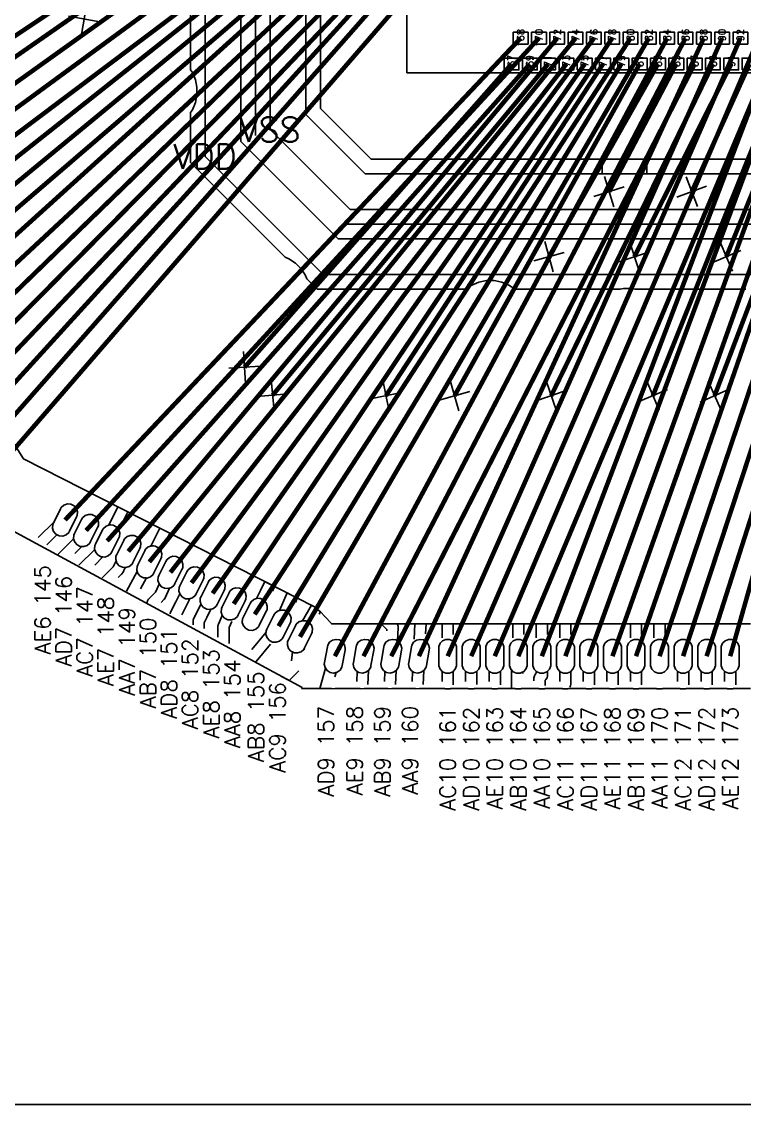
# Model space of a CAD drawing. Extents: x -8.5 to 8.5, y -8.5 to 8.5.
# Drawn here: x -5.619 to -2.394, y -8.5 to -3.672 of the extents above; entities that cross this region are included whole.
import ezdxf
from ezdxf.enums import TextEntityAlignment as Align

# ---------------------------------------------------------------- set-up
doc = ezdxf.new("R2010")
doc.units = 0
doc.header["$MEASUREMENT"] = 0
doc.linetypes.add('DASHED', pattern=[0.03, 0.015, -0.015])
for name, color, linetype in [('COPPER', 40, 'CONTINUOUS'), ('DIE_1', 5, 'CONTINUOUS'), ('DIE_PAD_1', 7, 'CONTINUOUS'), ('DIE_PAD_TEXT_1', 5, 'CONTINUOUS'), ('DIE_TEXT_1', 5, 'CONTINUOUS'), ('FINGER_PAD_1', 7, 'CONTINUOUS'), ('FINGER_TEXT_1', 4, 'CONTINUOUS'), ('RING_1', 3, 'CONTINUOUS'), ('RING_2', 1, 'CONTINUOUS'), ('RING_TEXT', 2, 'CONTINUOUS'), ('TOPSOLDERMASK', 4, 'CONTINUOUS'), ('WIRE_TIER_1', 3, 'CONTINUOUS'), ('WIRE_TIER_2', 1, 'CONTINUOUS'), ('WIRE_TIER_3', 6, 'CONTINUOUS')]:
    doc.layers.add(name, color=color, linetype=linetype)
doc.styles.add('FONT0', font='romans', dxfattribs={"height": 1})

# ---------------------------------------------------------------- blocks, each defined once
blk = doc.blocks.new('FINGER-100X250OBR_1')
at = {"layer": 'FINGER_PAD_1', "flags": 128}
blk.add_lwpolyline([(0.00795, 0.07499), (-0.00795, 0.07499), (-0.02265, 0.0689), (-0.0339, 0.05765), (-0.03999, 0.04295), (-0.04, 0.035), (-0.04, -0.035), (-0.03999, -0.04295), (-0.0339, -0.05765), (-0.02265, -0.0689), (-0.00795, -0.07499), (0.00795, -0.07499), (0.02265, -0.0689), (0.0339, -0.05765), (0.03999, -0.04295), (0.04, -0.035), (0.04, 0.035), (0.03999, 0.04295), (0.0339, 0.05765), (0.02265, 0.0689)], close=True, dxfattribs=at)
blk = doc.blocks.new('WIRE_TIER_1')
at = {"layer": 'WIRE_TIER_1', "flags": 128}
for points in [[(0.04999, 0.04999), (-0.04999, -0.04998)], [(-0.04998, 0.04999), (0.04997, -0.04999)]]:
    blk.add_lwpolyline(points, dxfattribs=at)

msp = doc.modelspace()

# ---------------------------------------------------------------- linework, layer by layer
at = {"layer": 'COPPER', "linetype": 'DASHED', "ltscale": 2, "flags": 128}
for points in [[(-2.82892, -4.285), (-3.0289, -4.285), (-3.0289, -4.35), (-2.82892, -4.35)], [(-5.18927, -5.83535), (-5.22983, -5.9169), (-5.22669, -5.91585), (-5.21083, -5.91695), (-5.19658, -5.92403), (-5.18613, -5.93602), (-5.18507, -5.93916), (-5.14471, -5.85799)], [(-5.47363, -5.90166), (-5.56524, -5.99326), (-5.51937, -6.01807), (-5.46126, -5.95995), (-5.46573, -5.95773), (-5.47618, -5.94574), (-5.48125, -5.93066), (-5.48015, -5.9148), (-5.47662, -5.90767)], [(-5.00192, -5.93053), (-5.04166, -6.0104), (-5.03855, -6.00935), (-5.02269, -6.01045), (-5.00844, -6.01753), (-4.99799, -6.02952), (-4.99692, -6.03269), (-4.95736, -5.95317)], [(-5.38705, -5.97781), (-5.45963, -6.0504), (-5.41378, -6.07521), (-5.35059, -6.01203), (-5.35741, -6.01156), (-5.37166, -6.00448), (-5.38211, -5.99249)], [(-5.29281, -6.02502), (-5.36785, -6.10007), (-5.322, -6.12488), (-5.25593, -6.05882), (-5.26333, -6.05831), (-5.27758, -6.05123), (-5.28803, -6.03924)], [(-5.1973, -6.07605), (-5.21083, -6.10311), (-5.26399, -6.15626), (-5.21813, -6.18108), (-5.1727, -6.13564), (-5.17259, -6.13554), (-5.17094, -6.13372), (-5.16948, -6.13175), (-5.16822, -6.12965), (-5.16793, -6.12903), (-5.1679, -6.12904), (-5.15636, -6.10595), (-5.16926, -6.10506), (-5.18351, -6.09798), (-5.19396, -6.08599)], [(-5.10305, -6.12336), (-5.15389, -6.21584), (-5.10994, -6.23963), (-5.06216, -6.15271), (-5.07519, -6.15181), (-5.08944, -6.14473), (-5.09989, -6.13274)], [(-5.00563, -6.1797), (-5.0222, -6.21646), (-5.05151, -6.24578), (-5.05162, -6.24588), (-5.05327, -6.2477), (-5.05473, -6.24967), (-5.05599, -6.25177), (-5.05704, -6.25399), (-5.05787, -6.2563), (-5.05846, -6.25868), (-5.05882, -6.2611), (-5.05894, -6.26355), (-5.05895, -6.26355), (-5.05895, -6.26722), (-5.00895, -6.29427), (-5.00895, -6.27388), (-4.98363, -6.24857), (-4.98198, -6.24675), (-4.98052, -6.24478), (-4.97926, -6.24268), (-4.97854, -6.24115), (-4.97851, -6.24116), (-4.95883, -6.1975), (-4.96525, -6.19966), (-4.98111, -6.19856), (-4.99536, -6.19148)], [(-4.53365, -6.16843), (-4.55322, -6.20778), (-4.5532, -6.20779), (-4.55322, -6.20778), (-4.57131, -6.24416), (-4.56818, -6.24311), (-4.55232, -6.24421), (-4.53807, -6.25129), (-4.52762, -6.26328), (-4.52656, -6.26642), (-4.50847, -6.23003), (-4.50849, -6.23002), (-4.50848, -6.23), (-4.50846, -6.23001), (-4.4891, -6.19106)], [(-4.9128, -6.2231), (-4.93089, -6.25949), (-4.93087, -6.2595), (-4.93088, -6.25951), (-4.9309, -6.2595), (-4.95382, -6.3056), (-4.9538, -6.30561), (-4.95454, -6.30717), (-4.95537, -6.30948), (-4.95596, -6.31186), (-4.95632, -6.31428), (-4.95644, -6.31673), (-4.95645, -6.31673), (-4.95645, -6.32268), (-4.90645, -6.34974), (-4.90645, -6.32258), (-4.88614, -6.28175), (-4.88617, -6.28174), (-4.88616, -6.28173), (-4.88614, -6.28174), (-4.86805, -6.24536), (-4.87118, -6.24641), (-4.88704, -6.24531), (-4.90129, -6.23823), (-4.91174, -6.22624)], [(-4.43324, -6.21944), (-4.46862, -6.29794), (-4.4622, -6.29578), (-4.44634, -6.29688), (-4.43209, -6.30396), (-4.42182, -6.31575), (-4.38862, -6.24211)], [(-4.81873, -6.26986), (-4.83682, -6.30625), (-4.8368, -6.30626), (-4.83681, -6.30627), (-4.83683, -6.30626), (-4.8513, -6.33537), (-4.85128, -6.33538), (-4.85202, -6.33694), (-4.85285, -6.33925), (-4.85344, -6.34163), (-4.8538, -6.34405), (-4.85392, -6.3465), (-4.85393, -6.3465), (-4.85393, -6.37816), (-4.80393, -6.40521), (-4.80393, -6.35235), (-4.79207, -6.32851), (-4.7921, -6.3285), (-4.79209, -6.32849), (-4.79207, -6.3285), (-4.77398, -6.29212), (-4.77711, -6.29317), (-4.79297, -6.29207), (-4.80722, -6.28499), (-4.81767, -6.273)], [(-4.32548, -6.27419), (-4.36487, -6.34345), (-4.35063, -6.34444), (-4.33638, -6.35152), (-4.32593, -6.36351), (-4.32327, -6.37142), (-4.28474, -6.30368), (-4.29707, -6.29417), (-4.30835, -6.28289)], [(-4.72345, -6.31991), (-4.74057, -6.35841), (-4.74055, -6.35842), (-4.74082, -6.359), (-4.74165, -6.36131), (-4.74224, -6.36369), (-4.7426, -6.36611), (-4.74272, -6.36856), (-4.74272, -6.43833), (-4.69274, -6.46538), (-4.69274, -6.37386), (-4.67671, -6.33779), (-4.68303, -6.33992), (-4.69889, -6.33882), (-4.71314, -6.33174)], [(-3.95604, -6.35674), (-3.97194, -6.35708), (-4.01385, -6.35708), (-3.98898, -6.38195), (-3.99161, -6.43798), (-3.97991, -6.42978), (-3.96438, -6.42634), (-3.94872, -6.4291), (-3.94137, -6.43378), (-3.93853, -6.37327), (-3.93855, -6.37327), (-3.93849, -6.3721), (-3.93862, -6.36965), (-3.93898, -6.36723), (-3.93957, -6.36485), (-3.9404, -6.36254), (-3.94145, -6.36032), (-3.94271, -6.35822), (-3.94355, -6.35708), (-3.95409, -6.35708)], [(-3.8326, -6.35675), (-3.84842, -6.35709), (-3.86437, -6.35709), (-3.86816, -6.43798), (-3.85647, -6.42979), (-3.84094, -6.42635), (-3.82528, -6.42911), (-3.81792, -6.4338), (-3.81432, -6.35709), (-3.83065, -6.35709)], [(-3.70591, -6.3566), (-3.72953, -6.3566), (-3.73204, -6.3571), (-3.74271, -6.3571), (-3.74272, -6.43504), (-3.74037, -6.43269), (-3.72567, -6.4266), (-3.70977, -6.4266), (-3.69507, -6.43269), (-3.69272, -6.43504), (-3.69273, -6.3571), (-3.70339, -6.3571)], [(-3.39076, -6.35662), (-3.41438, -6.35662), (-3.4169, -6.35712), (-3.42757, -6.35712), (-3.42757, -6.43506), (-3.42522, -6.43271), (-3.41052, -6.42662), (-3.39462, -6.42662), (-3.37992, -6.43271), (-3.37757, -6.43506), (-3.37757, -6.35712), (-3.38823, -6.35712)], [(-3.28571, -6.35662), (-3.30933, -6.35662), (-3.31188, -6.35713), (-3.32251, -6.35713), (-3.32251, -6.43505), (-3.32017, -6.43271), (-3.30547, -6.42662), (-3.28957, -6.42662), (-3.27487, -6.43271), (-3.27253, -6.43505), (-3.27253, -6.35713), (-3.28315, -6.35713)], [(-3.18066, -6.35663), (-3.20428, -6.35663), (-3.20682, -6.35713), (-3.21746, -6.35713), (-3.21747, -6.43507), (-3.21512, -6.43272), (-3.20042, -6.42663), (-3.18452, -6.42663), (-3.16982, -6.43272), (-3.16747, -6.43507), (-3.16748, -6.35714), (-3.17811, -6.35714)], [(-2.86551, -6.35665), (-2.88913, -6.35665), (-2.89167, -6.35716), (-2.90232, -6.35716), (-2.90232, -6.43509), (-2.89997, -6.43274), (-2.88527, -6.42665), (-2.86937, -6.42665), (-2.85467, -6.43274), (-2.85232, -6.43509), (-2.85232, -6.35716), (-2.86296, -6.35716)], [(-2.76046, -6.35666), (-2.78408, -6.35666), (-2.78661, -6.35716), (-2.79727, -6.35716), (-2.79727, -6.4351), (-2.79492, -6.43275), (-2.78022, -6.42666), (-2.76432, -6.42666), (-2.74962, -6.43275), (-2.74727, -6.4351), (-2.74727, -6.35716), (-2.75792, -6.35716)], [(-4.52795, -6.39461), (-4.62032, -6.50457), (-4.57544, -6.52885), (-4.49918, -6.43807), (-4.51309, -6.43116), (-4.52354, -6.41917), (-4.52861, -6.40409)], [(-4.35812, -6.4672), (-4.3602, -6.47138), (-4.37219, -6.48183), (-4.38727, -6.4869), (-4.40313, -6.4858), (-4.41033, -6.48222), (-4.41621, -6.52987), (-4.47145, -6.58512), (-4.4256, -6.60993), (-4.37479, -6.55913), (-4.36937, -6.55102), (-4.36806, -6.54445), (-4.36765, -6.5445)], [(-4.26247, -6.55554), (-4.28805, -6.64604), (-4.23672, -6.64604), (-4.23614, -6.64614), (-4.21589, -6.57444), (-4.22644, -6.57678), (-4.2421, -6.57402), (-4.25552, -6.56547)], [(-4.07114, -6.56516), (-4.08283, -6.57335), (-4.09836, -6.57679), (-4.11402, -6.57403), (-4.12138, -6.56934), (-4.12422, -6.62986), (-4.12418, -6.62986), (-4.12424, -6.63103), (-4.12424, -6.64605), (-4.10865, -6.64605), (-4.1067, -6.64639), (-4.09085, -6.64605), (-4.07426, -6.64605), (-4.07426, -6.63176)], [(-3.94753, -6.56516), (-3.95923, -6.57336), (-3.97476, -6.5768), (-3.99042, -6.57404), (-3.99778, -6.56935), (-4.00138, -6.64605), (-3.98506, -6.64605), (-3.9831, -6.6464), (-3.96715, -6.64606), (-3.95133, -6.64606)], [(-3.82409, -6.56517), (-3.83579, -6.57337), (-3.85132, -6.57681), (-3.86698, -6.57405), (-3.87434, -6.56936), (-3.87794, -6.64606), (-3.86163, -6.64606), (-3.85966, -6.64641), (-3.84362, -6.64606), (-3.82789, -6.64606)], [(-3.43255, -6.56318), (-3.43255, -6.64609), (-3.41694, -6.64609), (-3.41438, -6.6466), (-3.39076, -6.6466), (-3.38821, -6.64609), (-3.38255, -6.64609), (-3.38255, -6.5716), (-3.39462, -6.5766), (-3.41052, -6.5766), (-3.42522, -6.57051)], [(-3.69272, -6.56814), (-3.69507, -6.57049), (-3.70977, -6.57658), (-3.72567, -6.57658), (-3.74037, -6.57049), (-3.74272, -6.56814), (-3.74272, -6.64607), (-3.73209, -6.64607), (-3.72953, -6.64658), (-3.70591, -6.64658), (-3.70336, -6.64607), (-3.69272, -6.64607)], [(-3.58768, -6.56815), (-3.59002, -6.57049), (-3.60472, -6.57658), (-3.62062, -6.57658), (-3.63532, -6.57049), (-3.63766, -6.56815), (-3.63766, -6.64608), (-3.62701, -6.64608), (-3.62448, -6.64658), (-3.60086, -6.64658), (-3.59834, -6.64608), (-3.58768, -6.64608)], [(-3.48262, -6.56815), (-3.48497, -6.5705), (-3.49967, -6.57659), (-3.51557, -6.57659), (-3.53027, -6.5705), (-3.53262, -6.56815), (-3.53262, -6.64608), (-3.52197, -6.64608), (-3.51943, -6.64659), (-3.49581, -6.64659), (-3.49327, -6.64609), (-3.48262, -6.64609)], [(-3.27253, -6.56817), (-3.27487, -6.57051), (-3.28957, -6.5766), (-3.30547, -6.5766), (-3.32017, -6.57051), (-3.32251, -6.56817), (-3.32251, -6.57791), (-3.32519, -6.58059), (-3.32522, -6.58061), (-3.33064, -6.58872), (-3.33254, -6.59828), (-3.33255, -6.59828), (-3.33255, -6.6461), (-3.31186, -6.6461), (-3.30933, -6.6466), (-3.28571, -6.6466), (-3.28319, -6.6461), (-3.28255, -6.6461), (-3.28255, -6.60862), (-3.27985, -6.60592), (-3.27443, -6.59781), (-3.27252, -6.58825), (-3.27253, -6.5882)], [(-3.16748, -6.56818), (-3.16982, -6.57052), (-3.18452, -6.57661), (-3.20042, -6.57661), (-3.21512, -6.57052), (-3.21746, -6.56818), (-3.21746, -6.6143), (-3.22519, -6.62203), (-3.22522, -6.62205), (-3.23064, -6.63016), (-3.23254, -6.63972), (-3.23255, -6.63972), (-3.23255, -6.6461), (-3.20682, -6.6461), (-3.20428, -6.64661), (-3.18066, -6.64661), (-3.17872, -6.64623), (-3.1748, -6.64231), (-3.16938, -6.6342), (-3.16747, -6.62464), (-3.16748, -6.62459)], [(-3.06243, -6.56819), (-3.06477, -6.57053), (-3.07947, -6.57662), (-3.09537, -6.57662), (-3.11007, -6.57053), (-3.11241, -6.56819), (-3.11242, -6.64611), (-3.10179, -6.64611), (-3.09923, -6.64662), (-3.07561, -6.64662), (-3.07306, -6.64611), (-3.06242, -6.64611)], [(-2.95738, -6.56819), (-2.95972, -6.57053), (-2.97442, -6.57662), (-2.99032, -6.57662), (-3.00502, -6.57053), (-3.00736, -6.56819), (-3.00737, -6.64612), (-2.99671, -6.64612), (-2.99418, -6.64662), (-2.97056, -6.64662), (-2.96804, -6.64612), (-2.95737, -6.64612)], [(-2.85232, -6.56819), (-2.85467, -6.57054), (-2.86937, -6.57663), (-2.88527, -6.57663), (-2.89997, -6.57054), (-2.90232, -6.56819), (-2.90231, -6.64612), (-2.89167, -6.64612), (-2.88913, -6.64663), (-2.86551, -6.64663), (-2.86298, -6.64613), (-2.85233, -6.64613)], [(-2.64222, -6.5682), (-2.64457, -6.57055), (-2.65927, -6.57664), (-2.67517, -6.57664), (-2.68987, -6.57055), (-2.69222, -6.5682), (-2.69221, -6.64614), (-2.68156, -6.64614), (-2.67903, -6.64664), (-2.65541, -6.64664), (-2.65289, -6.64614), (-2.64223, -6.64614)], [(-2.53718, -6.56822), (-2.53952, -6.57056), (-2.55422, -6.57665), (-2.57012, -6.57665), (-2.58482, -6.57056), (-2.58716, -6.56822), (-2.58717, -6.64614), (-2.57652, -6.64614), (-2.57398, -6.64665), (-2.55036, -6.64665), (-2.54783, -6.64615), (-2.53717, -6.64615)], [(-2.43213, -6.56823), (-2.43447, -6.57057), (-2.44917, -6.57666), (-2.46507, -6.57666), (-2.47977, -6.57057), (-2.48211, -6.56823), (-2.48212, -6.64615), (-2.47149, -6.64615), (-2.46893, -6.64666), (-2.44531, -6.64666), (-2.44276, -6.64615), (-2.43126, -6.64615), (-2.43212, -6.64529)]]:
    msp.add_lwpolyline(points, close=True, dxfattribs=at)
at = {"layer": 'DIE_1', "flags": 128}
msp.add_lwpolyline([(-3.9, -3.9), (-3.9, 3.9), (3.9, 3.9), (3.9, -3.9)], close=True, dxfattribs=at)
at = {"layer": 'DIE_PAD_1', "flags": 128}
for points in [[(-3.4252, -3.772), (-3.4252, -3.719), (-3.3592, -3.719), (-3.3592, -3.772)], [(-3.34347, -3.772), (-3.34347, -3.719), (-3.27747, -3.719), (-3.27747, -3.772)], [(-3.26175, -3.772), (-3.26175, -3.719), (-3.19575, -3.719), (-3.19575, -3.772)], [(-3.18003, -3.772), (-3.18003, -3.719), (-3.11403, -3.719), (-3.11403, -3.772)], [(-3.0983, -3.772), (-3.0983, -3.719), (-3.0323, -3.719), (-3.0323, -3.772)], [(-3.01658, -3.772), (-3.01658, -3.719), (-2.95058, -3.719), (-2.95058, -3.772)], [(-2.93486, -3.772), (-2.93486, -3.719), (-2.86886, -3.719), (-2.86886, -3.772)], [(-2.85314, -3.772), (-2.85314, -3.719), (-2.78714, -3.719), (-2.78714, -3.772)], [(-2.77141, -3.772), (-2.77141, -3.719), (-2.70541, -3.719), (-2.70541, -3.772)], [(-2.68969, -3.772), (-2.68969, -3.719), (-2.62369, -3.719), (-2.62369, -3.772)], [(-2.60797, -3.772), (-2.60797, -3.719), (-2.54197, -3.719), (-2.54197, -3.772)], [(-2.52624, -3.772), (-2.52624, -3.719), (-2.46024, -3.719), (-2.46024, -3.772)], [(-2.44452, -3.772), (-2.44452, -3.719), (-2.37852, -3.719), (-2.37852, -3.772)], [(-3.46606, -3.887), (-3.46606, -3.834), (-3.40006, -3.834), (-3.40006, -3.887)], [(-3.38433, -3.887), (-3.38433, -3.834), (-3.31833, -3.834), (-3.31833, -3.887)], [(-3.30261, -3.887), (-3.30261, -3.834), (-3.23661, -3.834), (-3.23661, -3.887)], [(-3.22089, -3.887), (-3.22089, -3.834), (-3.15489, -3.834), (-3.15489, -3.887)], [(-3.13917, -3.887), (-3.13917, -3.834), (-3.07317, -3.834), (-3.07317, -3.887)], [(-3.05744, -3.887), (-3.05744, -3.834), (-2.99144, -3.834), (-2.99144, -3.887)], [(-2.97572, -3.887), (-2.97572, -3.834), (-2.90972, -3.834), (-2.90972, -3.887)], [(-2.894, -3.887), (-2.894, -3.834), (-2.828, -3.834), (-2.828, -3.887)], [(-2.81228, -3.887), (-2.81228, -3.834), (-2.74628, -3.834), (-2.74628, -3.887)], [(-2.73055, -3.887), (-2.73055, -3.834), (-2.66455, -3.834), (-2.66455, -3.887)], [(-2.64883, -3.887), (-2.64883, -3.834), (-2.58283, -3.834), (-2.58283, -3.887)], [(-2.56711, -3.887), (-2.56711, -3.834), (-2.50111, -3.834), (-2.50111, -3.887)], [(-2.48538, -3.887), (-2.48538, -3.834), (-2.41938, -3.834), (-2.41938, -3.887)], [(-2.40366, -3.887), (-2.40366, -3.834), (-2.33766, -3.834), (-2.33766, -3.887)]]:
    msp.add_lwpolyline(points, close=True, dxfattribs=at)
at = {"layer": 'DIE_TEXT_1'}
msp.add_lwpolyline([(-8.5, -8.5), (8.5, -8.5), (8.5, 8.5), (-8.5, 8.5), (-8.5, -8.5)], dxfattribs=at)
at = {"layer": 'RING_1', "flags": 128}
msp.add_lwpolyline([(-4.35, -2.7), (-4.51, -2.7), (-4.51, -4.15267), (-4.15267, -4.51), (4.15267, -4.51), (4.5044, -4.15827), (4.39429, -4.04815), (4.0864, -4.35), (-4.0864, -4.35), (-4.35, -4.0864)], close=True, dxfattribs=at)
at = {"layer": 'RING_2', "flags": 128}
msp.add_lwpolyline([(4.8, 0.56586), (4.64, 0.56586), (4.64, -4.20652), (4.20652, -4.64), (-4.20652, -4.64), (-4.64, -4.20652), (-4.64, -2.68106), (-4.68397, -2.68106), (-4.72144, -2.71853), (-4.73381, -2.7268), (-4.74756, -2.73249), (-4.76216, -2.73539), (-4.8, -2.73539), (-4.8, -4.27279), (-4.27279, -4.8), (4.27279, -4.8), (4.8, -4.27279)], close=True, dxfattribs=at)
at = {"layer": 'TOPSOLDERMASK', "flags": 128}
for points in [[(0.03854, -4.285), (-1.93099, -4.285), (-1.93612, -4.28843), (-1.96797, -4.30162), (-2.00178, -4.30835), (-2.03626, -4.30835), (-2.07007, -4.30162), (-2.10192, -4.28843), (-2.10705, -4.285), (-4.05946, -4.285), (-4.285, -4.05946), (-4.285, -2.67306), (-4.32, -2.63806), (-4.32, -0.22113), (-4.32025, -0.21986), (-4.32001, -0.21864), (-4.32001, -0.19502), (-4.32401, -0.1749), (-4.32401, -0.1665), (-4.32, -0.14635), (-4.32, 2.53806)], [(-4.865, -3.53738), (-4.865, -3.88622), (-4.85656, -3.89885), (-4.84337, -3.9307), (-4.83664, -3.96451), (-4.83664, -3.99899), (-4.84337, -4.0328), (-4.85656, -4.06465), (-4.865, -4.07728), (-4.865, -4.29973), (-4.44237, -4.72236), (-4.42576, -4.72924), (-4.3971, -4.74839), (-4.37272, -4.77277), (-4.35357, -4.80143), (-4.34669, -4.81804), (-4.29973, -4.865), (-3.63817, -4.865), (-3.61002, -4.84619), (-3.57817, -4.833), (-3.54436, -4.82627), (-3.50988, -4.82627), (-3.47607, -4.833), (-3.44422, -4.84619), (-3.41607, -4.865), (-2.94945, -4.865), (-2.93207, -4.86154), (-2.89759, -4.86154), (-2.88021, -4.865), (-2.38662, -4.865)], [(-2.36645, -6.35719), (-2.44277, -6.35719), (-2.44531, -6.35668), (-2.46893, -6.35668), (-2.47147, -6.35718), (-2.5478, -6.35718), (-2.55036, -6.35667), (-2.57398, -6.35667), (-2.57653, -6.35718), (-2.65284, -6.35717), (-2.65541, -6.35666), (-2.67903, -6.35666), (-2.68159, -6.35717), (-2.75792, -6.35716), (-2.76046, -6.35666), (-2.78408, -6.35666), (-2.78661, -6.35716), (-2.86296, -6.35716), (-2.86551, -6.35665), (-2.88913, -6.35665), (-2.89167, -6.35716), (-2.96799, -6.35715), (-2.97056, -6.35664), (-2.99418, -6.35664), (-2.99674, -6.35715), (-3.07308, -6.35714), (-3.07561, -6.35664), (-3.09923, -6.35664), (-3.10175, -6.35714), (-3.17811, -6.35714), (-3.18066, -6.35663), (-3.20428, -6.35663), (-3.20682, -6.35713), (-3.28315, -6.35713), (-3.28571, -6.35662), (-3.30933, -6.35662), (-3.31188, -6.35713), (-3.38823, -6.35712), (-3.39076, -6.35662), (-3.41438, -6.35662), (-3.4169, -6.35712), (-3.49327, -6.35712), (-3.49581, -6.35661), (-3.51943, -6.35661), (-3.52196, -6.35711), (-3.5983, -6.35711), (-3.60086, -6.3566), (-3.62448, -6.3566), (-3.62703, -6.35711), (-3.70339, -6.3571), (-3.70591, -6.3566), (-3.72953, -6.3566), (-3.73204, -6.3571), (-3.83065, -6.35709), (-3.8326, -6.35675), (-3.84842, -6.35709), (-3.95409, -6.35708), (-3.95604, -6.35674), (-3.97194, -6.35708), (-4.07768, -6.35708), (-4.07964, -6.35673), (-4.09561, -6.35707), (-4.20575, -6.35707), (-4.20772, -6.35672), (-4.22376, -6.35707), (-4.2364, -6.35707), (-4.2357, -6.35554), (-4.26632, -6.32492), (-4.26753, -6.32281), (-4.28305, -6.30499), (-4.29707, -6.29417), (-4.30835, -6.28289), (-5.6105, -5.62135), (-6.32696, -4.48393)], [(-5.86027, -5.83361), (-4.36774, -6.64124), (-4.36859, -6.64603), (-4.23672, -6.64604), (-4.23478, -6.64638), (-4.21901, -6.64604), (-4.10865, -6.64605), (-4.1067, -6.64639), (-4.09085, -6.64605), (-3.98506, -6.64605), (-3.9831, -6.6464), (-3.96715, -6.64606), (-3.86163, -6.64606), (-3.85966, -6.64641), (-3.84362, -6.64606), (-3.73209, -6.64607), (-3.72953, -6.64658), (-3.70591, -6.64658), (-3.70336, -6.64607), (-3.62701, -6.64608), (-3.62448, -6.64658), (-3.60086, -6.64658), (-3.59834, -6.64608), (-3.52197, -6.64608), (-3.51943, -6.64659), (-3.49581, -6.64659), (-3.49327, -6.64609), (-3.41694, -6.64609), (-3.41438, -6.6466), (-3.39076, -6.6466), (-3.38821, -6.64609), (-3.31186, -6.6461), (-3.30933, -6.6466), (-3.28571, -6.6466), (-3.28319, -6.6461), (-3.20682, -6.6461), (-3.20428, -6.64661), (-3.18066, -6.64661), (-3.17813, -6.64611), (-3.10179, -6.64611), (-3.09923, -6.64662), (-3.07561, -6.64662), (-3.07306, -6.64611), (-2.99671, -6.64612), (-2.99418, -6.64662), (-2.97056, -6.64662), (-2.96804, -6.64612), (-2.89167, -6.64612), (-2.88913, -6.64663), (-2.86551, -6.64663), (-2.86298, -6.64613), (-2.78664, -6.64613), (-2.78408, -6.64664), (-2.76046, -6.64664), (-2.75791, -6.64613), (-2.68156, -6.64614), (-2.67903, -6.64664), (-2.65541, -6.64664), (-2.65289, -6.64614), (-2.57652, -6.64614), (-2.57398, -6.64665), (-2.55036, -6.64665), (-2.54783, -6.64615), (-2.47149, -6.64615), (-2.46893, -6.64666), (-2.44531, -6.64666), (-2.44276, -6.64615), (-2.3664, -6.64616)]]:
    msp.add_lwpolyline(points, dxfattribs=at)
for points in [[(-4.575, -4.17958), (-4.575, -2.70988)], [(-4.17958, -4.575), (4.17958, -4.575)]]:
    msp.add_lwpolyline(points, close=True, dxfattribs=at)
at = {"layer": 'WIRE_TIER_1', "const_width": 0.0203}
for points in [[(-3.43306, -3.8605), (-4.62377, -5.2127)], [(-3.26961, -3.8605), (-4.49897, -5.3375)], [(-3.02444, -3.8605), (-3.99314, -5.34)], [(-2.861, -3.8605), (-3.68722, -5.34)], [(-2.77928, -3.8605), (-3.26553, -4.72)], [(-2.53411, -3.8605), (-3.25573, -5.34)], [(-2.69755, -3.8605), (-2.99747, -4.43)], [(-2.45238, -3.8605), (-2.88468, -4.72)], [(-2.20721, -3.8605), (-2.80195, -5.34)], [(-2.37066, -3.8605), (-2.62853, -4.43)], [(-1.96204, -3.8605), (-2.52666, -5.34)], [(-2.12549, -3.8605), (-2.47425, -4.72)]]:
    msp.add_lwpolyline(points, dxfattribs=at)
at = {"layer": 'WIRE_TIER_2', "const_width": 0.0203}
for points in [[(-3.86086, -2.5473), (-6.47142, -4.28229)], [(-3.86086, -2.8673), (-6.3089, -4.80532)], [(-3.86086, -2.9773), (-6.19854, -4.98411)], [(-3.86086, -3.09115), (-6.08819, -5.16289)], [(-3.86086, -3.205), (-5.97783, -5.34168)], [(-3.86086, -3.31885), (-5.86748, -5.52046)], [(-3.35133, -3.8605), (-5.23708, -5.98763)], [(-3.18789, -3.8605), (-4.95486, -6.12788)], [(-3.10617, -3.8605), (-4.76672, -6.22139)], [(-2.94272, -3.8605), (-4.47259, -6.36756)], [(-2.61583, -3.8605), (-3.96957, -6.50157)], [(-2.28894, -3.8605), (-3.40257, -6.50161)], [(-1.71688, -3.8605), (-2.56217, -6.50166)]]:
    msp.add_lwpolyline(points, dxfattribs=at)
at = {"layer": 'WIRE_TIER_3', "const_width": 0.0203}
for points in [[(-3.74586, -2.5073), (-6.47142, -4.40144)], [(-3.74586, -2.5873), (-6.47443, -4.53715)], [(-3.74586, -2.6673), (-6.41925, -4.62654)], [(-3.74586, -2.7473), (-6.36408, -4.71593)], [(-3.74586, -2.8273), (-6.25372, -4.89471)], [(-3.74586, -2.9073), (-6.14337, -5.0735)], [(-3.74586, -3.03422), (-6.03301, -5.25228)], [(-3.74586, -3.14807), (-5.92266, -5.43107)], [(-3.74586, -3.26192), (-5.8123, -5.60985)], [(-3.74586, -3.37577), (-5.75712, -5.69924)], [(-3.3922, -3.7455), (-5.42523, -5.89413)], [(-3.31047, -3.7455), (-5.33116, -5.94088)], [(-3.22875, -3.7455), (-5.14301, -6.03438)], [(-3.14703, -3.7455), (-5.04894, -6.08113)], [(-3.0653, -3.7455), (-4.86079, -6.17463)], [(-2.98358, -3.7455), (-4.67264, -6.26814)], [(-2.90186, -3.7455), (-4.57857, -6.31489)], [(-2.82014, -3.7455), (-4.37688, -6.41512)], [(-2.73841, -3.7455), (-4.22125, -6.50155)], [(-2.65669, -3.7455), (-4.09317, -6.50156)], [(-2.57497, -3.7455), (-3.84613, -6.50158)], [(-2.49324, -3.7455), (-3.71772, -6.50159)], [(-2.41152, -3.7455), (-3.61267, -6.50159)], [(-2.3298, -3.7455), (-3.50762, -6.5016)], [(-2.24808, -3.7455), (-3.29752, -6.50161)], [(-2.16635, -3.7455), (-3.19247, -6.50162)], [(-2.08463, -3.7455), (-3.08742, -6.50163)], [(-2.00291, -3.7455), (-2.98237, -6.50163)], [(-1.92118, -3.7455), (-2.87732, -6.50164)], [(-1.83946, -3.7455), (-2.77227, -6.50165)], [(-1.75774, -3.7455), (-2.66722, -6.50165)], [(-1.67601, -3.7455), (-2.45712, -6.50167)]]:
    msp.add_lwpolyline(points, dxfattribs=at)

# ---------------------------------------------------------------- block references
at = {"layer": 'FINGER_PAD_1'}
for p, rotation in [((-5.42523, -5.89413), 153.574), ((-5.33116, -5.94088), 153.574), ((-5.23708, -5.98763), 153.574), ((-5.14301, -6.03438), 153.574), ((-5.04894, -6.08113), 153.574), ((-4.95486, -6.12788), 153.574), ((-4.86079, -6.17463), 153.574), ((-4.76672, -6.22139), 153.574), ((-4.67264, -6.26814), 153.574), ((-4.57857, -6.31489), 153.574), ((-4.47259, -6.36756), 153.574), ((-4.37688, -6.41512), 153.574), ((-4.22125, -6.50155), 169.996), ((-4.09317, -6.50156), 169.996), ((-3.96957, -6.50157), 169.996), ((-3.84613, -6.50158), 169.996), ((-3.71772, -6.50159), 179.996), ((-3.61267, -6.50159), 179.996), ((-3.50762, -6.5016), 179.996), ((-3.40257, -6.50161), 179.996), ((-3.29752, -6.50161), 179.996), ((-3.19247, -6.50162), 179.996), ((-3.08742, -6.50163), 179.996), ((-2.98237, -6.50163), 179.996), ((-2.87732, -6.50164), 179.996), ((-2.77227, -6.50165), 179.996), ((-2.66722, -6.50165), 179.996), ((-2.56217, -6.50166), 179.996), ((-2.45712, -6.50167), 179.996)]:
    msp.add_blockref('FINGER-100X250OBR_1', p, dxfattribs=dict(at, rotation=rotation))
at = {"layer": 'WIRE_TIER_1'}
for p, rotation in [((-5.34, -3.66007), -145.076), ((-2.99747, -4.43), -117.773), ((-2.62853, -4.43), -114.361), ((-3.26553, -4.72), -119.498), ((-2.88468, -4.72), -116.701), ((-2.47425, -4.72), -112.086), ((-4.62377, -5.2127), -131.366), ((-4.49897, -5.3375), -129.772), ((-3.99314, -5.34), -123.215), ((-3.68722, -5.34), -119.181), ((-3.25573, -5.34), -116.001), ((-2.80195, -5.34), -111.899), ((-2.52666, -5.34), -110.888)]:
    msp.add_blockref('WIRE_TIER_1', p, dxfattribs=dict(at, rotation=rotation))

# ---------------------------------------------------------------- texts
at = {"layer": 'DIE_PAD_TEXT_1', "style": 'FONT0'}
for s, p in [('168', (-3.3922, -3.7455)), ('170', (-3.31047, -3.7455)), ('172', (-3.22875, -3.7455)), ('174', (-3.14703, -3.7455)), ('176', (-3.0653, -3.7455)), ('178', (-2.98358, -3.7455)), ('180', (-2.90186, -3.7455)), ('182', (-2.82014, -3.7455)), ('184', (-2.73841, -3.7455)), ('186', (-2.65669, -3.7455)), ('188', (-2.57497, -3.7455)), ('190', (-2.49324, -3.7455)), ('192', (-2.41152, -3.7455)), ('167', (-3.43306, -3.8605)), ('169', (-3.35133, -3.8605)), ('171', (-3.26961, -3.8605)), ('173', (-3.18789, -3.8605)), ('175', (-3.10617, -3.8605)), ('177', (-3.02444, -3.8605)), ('179', (-2.94272, -3.8605)), ('181', (-2.861, -3.8605)), ('183', (-2.77928, -3.8605)), ('185', (-2.69755, -3.8605)), ('187', (-2.61583, -3.8605)), ('189', (-2.53411, -3.8605)), ('191', (-2.45238, -3.8605))]:
    msp.add_text(s, height=0.0318, rotation=90, dxfattribs=at).set_placement(p, align=Align.MIDDLE_CENTER)
at = {"layer": 'FINGER_TEXT_1', "style": 'FONT0'}
for s, p in [('AE6 145', (-5.52538, -6.0956)), ('AD7 146', (-5.43131, -6.14235)), ('AC7 147', (-5.33723, -6.1891)), ('AE7 148', (-5.24316, -6.23585)), ('AA7 149', (-5.14909, -6.2826)), ('AB7 150', (-5.05501, -6.32935)), ('AD8 151', (-4.96094, -6.3761)), ('AC8 152', (-4.86687, -6.42286)), ('AE8 153', (-4.77279, -6.46961)), ('AA8 154', (-4.67872, -6.51636)), ('AB8 155', (-4.57274, -6.56903)), ('AC9 156', (-4.47703, -6.61659)), ('AD9 157', (-4.26033, -6.72313)), ('AE9 158', (-4.13225, -6.72314)), ('AB9 159', (-4.00865, -6.72315)), ('AA9 160', (-3.88521, -6.72316)), ('AC10 161', (-3.71772, -6.72658)), ('AD10 162', (-3.61267, -6.72658)), ('AE10 163', (-3.50762, -6.72659)), ('AB10 164', (-3.40257, -6.7266)), ('AA10 165', (-3.29752, -6.7266)), ('AC11 166', (-3.19247, -6.72661)), ('AD11 167', (-3.08742, -6.72662)), ('AE11 168', (-2.98237, -6.72662)), ('AB11 169', (-2.87732, -6.72663)), ('AA11 170', (-2.77227, -6.72664)), ('AC12 171', (-2.66722, -6.72664)), ('AD12 172', (-2.56217, -6.72665)), ('AE12 173', (-2.45712, -6.72666))]:
    msp.add_text(s, height=0.07, rotation=450, dxfattribs=at).set_placement(p, align=Align.MIDDLE_RIGHT)
at = {"layer": 'RING_TEXT', "style": 'FONT0'}
for s, p in [('VSS', (-4.51, -4.15267)), ('VDD', (-4.8, -4.27279))]:
    msp.add_text(s, height=0.11, dxfattribs=at).set_placement(p, align=Align.MIDDLE_CENTER)

doc.saveas('drawing.dxf')
